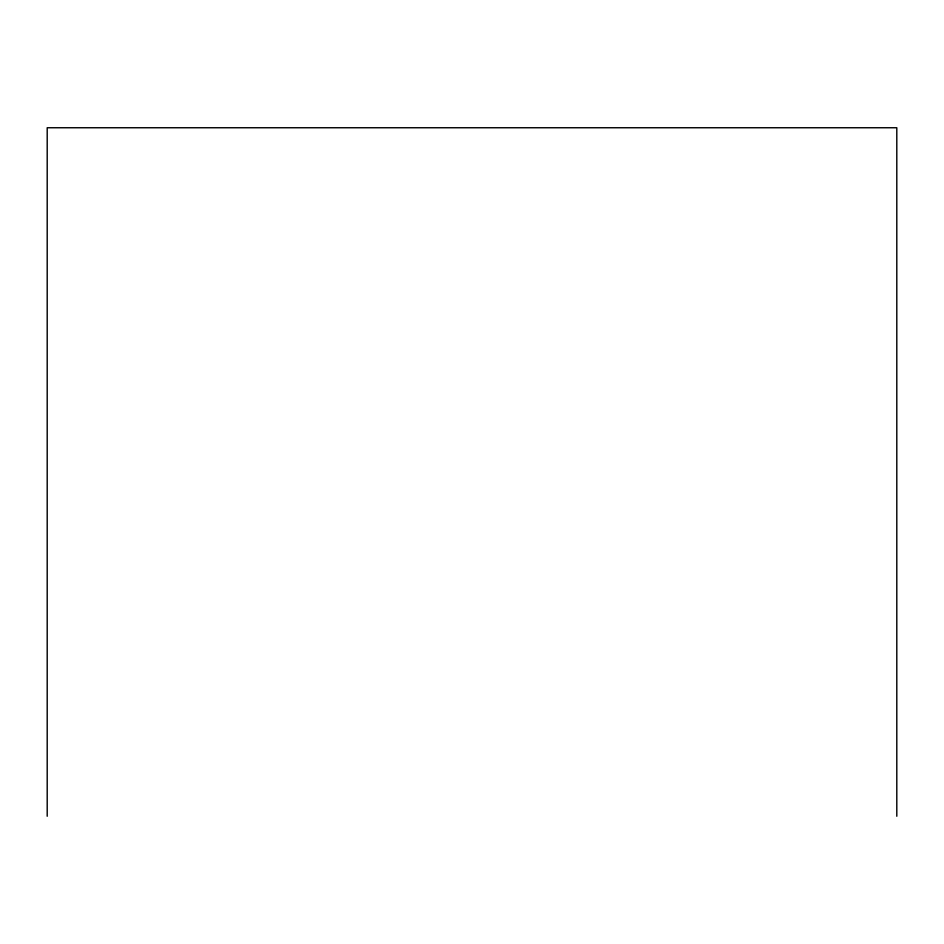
<?xml version="1.0" encoding="UTF-8"?>
<svg xmlns="http://www.w3.org/2000/svg" width="944" height="944" viewBox="0 0 944 944"><rect width="100%" height="100%" fill="white"/><g stroke="black" fill="none" stroke-linecap="round" stroke-linejoin="round"><path stroke-width="1.42" d="M896.8 816.253L896.8 127.747L47.2 127.747L47.2 816.253"/></g></svg>
